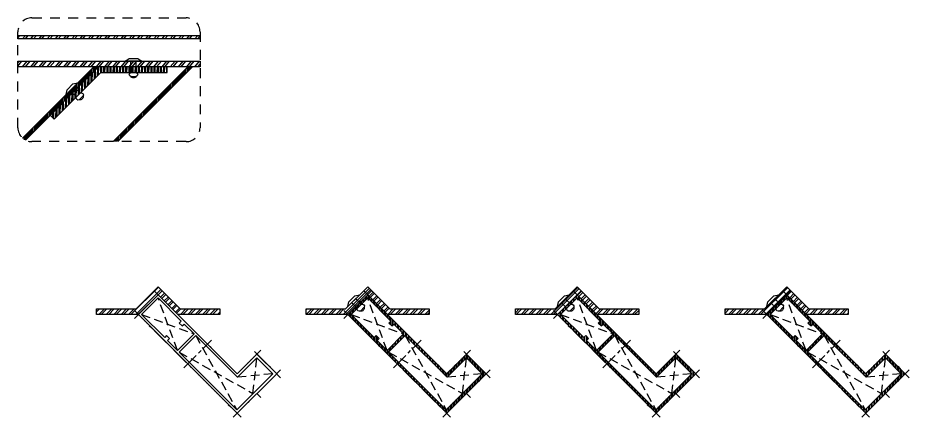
# Model space of a CAD drawing. Header units: millimetres. Extents: x -244126 to 368105, y -173968 to 259060.
# Drawn here: x -10850.9 to -10530.5, y 4914.4 to 5058.9 of the extents above; entities that cross this region are included whole.
import ezdxf
from ezdxf.xclip import XClip

# ---------------------------------------------------------------- set-up
doc = ezdxf.new("R2010")
doc.units = ezdxf.units.MM
doc.header["$MEASUREMENT"] = 0
doc.header["$XCLIPFRAME"] = 0
for name, pattern in [('CENTER', [2, 1.25, -0.25, 0.25, -0.25]), ('HIDDEN', [9.525, 6.35, -3.175]), ('TA_HL_001.00', [6.5, 3.55, -2.95])]:
    doc.linetypes.add(name, pattern=pattern)
for name, color, linetype in [('000 - GRID', 8, 'CENTER'), ('000 - H A T C H', 8, 'Continuous'), ('000 - H I D D E N', 7, 'Continuous'), ('000 - SYMBOL CON', 1, 'Continuous'), ('000 - WIPEOUT', 250, 'Continuous'), ('001 - ASCESSORIES', 1, 'Continuous'), ('A04_TUBE SERIES', 7, 'Continuous')]:
    doc.layers.add(name, color=color, linetype=linetype)

# ---------------------------------------------------------------- blocks, each defined once
blk = doc.blocks.new('*U497')
at = {"layer": 'A04_TUBE SERIES', "color": 0}
blk.add_lwpolyline([(161.97, 144.29), (144.29, 144.29), (126.61, 144.29), (-144.29, -126.61), (-144.29, -144.29), (-144.29, -161.97)], close=True, dxfattribs=at)
blk = doc.blocks.new('A$C55ea6c23')
at = {"layer": '000 - H A T C H', "linetype": 'Continuous'}
h = blk.add_hatch(dxfattribs=at)
h.set_pattern_fill('ANSI32', color=8, scale=3, angle=44)
h.set_pattern_definition([(89, (10823.2438, -5040.1445), (-1.12482866, 0.01963396), []), (89, (10823.6253, -5039.7762), (-1.12482866, 0.01963396), [])])
h.paths.add_polyline_path([(-15.91, -18.74), (0.83, -2), (24.5, -2), (24.5, 0), (0, 0), (-17.33, -17.33)])
at = {"layer": '001 - ASCESSORIES', "color": 3, "linetype": 'Continuous'}
blk.add_lwpolyline([(-15.91, -18.74), (0.83, -2), (24.5, -2), (24.5, 0), (0, 0), (-17.33, -17.33)], close=True, dxfattribs=at)
blk = doc.blocks.new('A$C752c1986')
at = {"layer": '000 - H A T C H'}
h = blk.add_hatch(dxfattribs=at)
h.set_pattern_fill('ANSI32', color=8, scale=5)
h.set_pattern_definition([(45, (5177.6381, -6145.0356), (-1.3258252, 1.3258252), []), (45, (5178.522, -6145.0356), (-1.3258252, 1.3258252), [])])
h.paths.add_polyline_path([(22.07, -7.07), (7.07, -7.07), (0, 0), (-7.07, -7.07), (-22.07, -7.07), (-22.07, -5.07), (-7.9, -5.07), (0, 2.83), (7.9, -5.07), (22.07, -5.07)])
at = {"color": 2}
blk.add_lwpolyline([(22.07, -7.07), (7.07, -7.07), (0, 0), (-7.07, -7.07), (-22.07, -7.07), (-22.07, -5.07), (-7.9, -5.07), (0, 2.83), (7.9, -5.07), (22.07, -5.07)], close=True, dxfattribs=at)
blk = doc.blocks.new('*U1545')
at = {"layer": '001 - ASCESSORIES', "color": 0}
for p, q in [((-0.001, -0.0028), (-0.001, 0)), ((0.001, -0.0028), (0.001, 0))]:
    blk.add_line(p, q, dxfattribs=at)
blk.add_lwpolyline([(-0.0015, 0.001), (0.0015, 0.001), (0.003, 0), (-0.003, 0)], close=True, dxfattribs=at)
blk.add_lwpolyline([(-0.001, -0.0043), (0.001, -0.0043, -0.5), (-0.001, -0.0043, -0.666667), (-0.001, -0.0028), (0.001, -0.0028, -0.666667), (0.001, -0.0043)], format="xyb", dxfattribs=at)
blk = doc.blocks.new('001 - 2050AT')
at = {"layer": '000 - H A T C H'}
h = blk.add_hatch(dxfattribs=at)
h.set_pattern_fill('ANGLE', color=256)
h.set_pattern_definition([(0, (-36922.762, -12998.989), (0, 6.985), [5.08, -1.905]), (90, (-36922.762, -12998.989), (-6.985, 4e-16), [5.08, -1.905])])
h.paths.add_polyline_path([(15, -40), (5, -40), (5, -41), (14, -41), (14, -49), (5, -49), (5, -50), (15, -50)])
h.paths.add_polyline_path([(5, 0), (-5, 0), (-5, -25), (-4.2, -25), (-4.2, -19.8), (4.2, -19.8), (4.2, -25), (5, -25)])
h.paths.add_polyline_path([(4.2, -19), (-4.2, -19), (-4.2, -14), (-3.2, -14), (-3.2, -12.5), (-4.2, -12.5), (-4.2, -0.8), (4.2, -0.8), (4.2, -12.5), (3.2, -12.5), (3.2, -14), (4.2, -14)], flags=16)
at = {"layer": '000 - GRID', "color": 250, "ltscale": 5}
for p, q in [((-7, 0), (7, 0)), ((-5, 2), (-5, -52)), ((5, 2), (5, -52)), ((17, -40), (2.2, -40)), ((15, -38.69), (15, -52)), ((-7, -50), (17, -50))]:
    blk.add_line(p, q, dxfattribs=at)
blk.add_wipeout([(-5, 0), (5, 0), (5, -40), (15, -40), (15, -50), (-5, -50)]).dxf.layer = '000 - WIPEOUT'
at = {"layer": '000 - H A T C H'}
h = blk.add_hatch(dxfattribs=at)
h.set_pattern_fill('ANSI32', color=256, scale=0.1)
h.set_pattern_definition([(45, (-36922.7618, -12998.9889), (-0.67351921, 0.67351921), []), (45, (-36922.3128, -12998.9889), (-0.67351921, 0.67351921), [])])
h.paths.add_polyline_path([(5, 0), (4.2, 0), (-4.2, 0), (-5, 0), (-5, -50), (15, -50), (15, -40), (5, -40)])
h.paths.add_polyline_path([(4.2, -19.8), (4.2, -41), (14, -41), (14, -49), (-4.2, -49), (-4.2, -19.8)], flags=16)
h.paths.add_polyline_path([(-4.2, -19), (-4.2, -14), (-3.2, -14), (-3.2, -12.5), (-4.2, -12.5), (-4.2, -0.8), (4.2, -0.8), (4.2, -12.5), (3.2, -12.5), (3.2, -14), (4.2, -14), (4.2, -19)], flags=16)
at = {"layer": '000 - GRID', "color": 250, "ltscale": 5}
blk.add_line((-7, -25), (7, -25), dxfattribs=at)
at = {"layer": '000 - H I D D E N', "color": 8, "linetype": 'HIDDEN', "ltscale": 0.5}
for p, q in [((-4.2, -0.8), (4.2, -19)), ((-4.2, -19), (4.2, -0.8)), ((14, -49), (4.2, -41))]:
    blk.add_line(p, q, dxfattribs=at)
for points in [[(-4.2, -19.8), (4, -49), (14, -41)], [(4.2, -19.8), (-4.2, -49)]]:
    blk.add_lwpolyline(points, dxfattribs=at)
at = {"layer": 'A04_TUBE SERIES', "color": 0}
blk.add_lwpolyline([(5, 0), (5, -40), (15, -40), (15, -50), (-5, -50), (-5, 0), (-4.2, 0), (4.2, 0), (5, 0), (4.2, 0)], dxfattribs=at)
blk.add_lwpolyline([(4.2, -0.8), (4.2, -12.5), (3.2, -12.5), (3.2, -14), (4.2, -14), (4.2, -19), (-4.2, -19), (-4.2, -14), (-3.2, -14), (-3.2, -12.5), (-4.2, -12.5), (-4.2, -0.8)], close=True, dxfattribs=at)
blk.add_polyline3d([(-4.2, -19.8, 0), (-4.2, -49, 0), (14, -49, 0), (14, -41, 0), (4.2, -41, 0), (4.2, -19.8, 0)], close=True, dxfattribs=at)
at = {"layer": '001 - ASCESSORIES', "color": 1, "xscale": 1000, "yscale": 1000, "zscale": 1000}
blk.add_blockref('*U1545', (0, 2), dxfattribs=at)
blk = doc.blocks.new('*U1546')
at = {"layer": '001 - ASCESSORIES', "color": 0}
for p, q in [((-0.001, -0.0032), (-0.001, 0)), ((0.001, -0.0032), (0.001, 0))]:
    blk.add_line(p, q, dxfattribs=at)
blk.add_lwpolyline([(-0.0015, 0.001), (0.0015, 0.001), (0.003, 0), (-0.003, 0)], close=True, dxfattribs=at)
blk.add_lwpolyline([(-0.001, -0.0047), (0.001, -0.0047, -0.5), (-0.001, -0.0047, -0.666667), (-0.001, -0.0032), (0.001, -0.0032, -0.666667), (0.001, -0.0047)], format="xyb", dxfattribs=at)
blk = doc.blocks.new('*U1547')
at = {"layer": '001 - ASCESSORIES', "color": 0}
for p, q in [((-0.0035, -0.00209), (-0.00071, 0.00071)), ((-0.00209, -0.0035), (0.00071, -0.00071))]:
    blk.add_line(p, q, dxfattribs=at)
blk.add_lwpolyline([(-0.00035, 0.00177), (0.00177, -0.00035), (0.00212, -0.00212), (-0.00212, 0.00212)], close=True, dxfattribs=at)
blk.add_lwpolyline([(-0.00456, -0.00315), (-0.00315, -0.00456, -0.5), (-0.00456, -0.00315, -0.666667), (-0.0035, -0.00209), (-0.00209, -0.0035, -0.666667), (-0.00315, -0.00456)], format="xyb", dxfattribs=at)

msp = doc.modelspace()

# ---------------------------------------------------------------- hatches: boundary and pattern name
at = {"layer": '000 - H A T C H', "linetype": 'Continuous'}
h = msp.add_hatch(dxfattribs=at)
h.set_pattern_fill('ANSI32', color=8, scale=6, angle=5)
h.set_pattern_definition([(50, (0, 10), (-1.7236, 1.44627212), []), (50, (1.0566, 10.0924), (-1.7236, 1.44627212), [])])
h.paths.add_polyline_path([(-10850.91868, 5052.54455), (-10785.70519, 5052.54455), (-10785.70519, 5051.34455), (-10850.91868, 5051.34455)])
h = msp.add_hatch(dxfattribs=at)
h.set_pattern_fill('ANSI32', color=8, scale=6, angle=5)
h.paths.add_polyline_path([(-10850.91868, 5043.34455), (-10785.70519, 5043.34455), (-10785.70519, 5041.34455), (-10850.91868, 5041.34455)])
h = msp.add_hatch(dxfattribs=at)
h.set_pattern_fill('ANSI32', color=8, scale=2, angle=45)
h.set_pattern_definition([(90, (-33.6583, 0), (-0.75, 0), []), (90, (-33.4083, 0.25), (-0.75, 0), [])])
edge = h.paths.add_edge_path()
edge.add_arc((-10845.91868, 5019.56002), 5, 228.1883925, 242.1946728)
edge.add_line((-10848.25102, 5015.13733), (-10822.0438, 5041.34455))
edge.add_line((-10822.0438, 5041.34455), (-10823.74086, 5041.34455))
edge.add_line((-10823.74086, 5041.34455), (-10849.2521, 5015.83331))
h = msp.add_hatch(dxfattribs=at)
h.set_pattern_fill('ANSI32', color=8, scale=2, angle=45)
h.paths.add_polyline_path([(-10816.86711, 5014.56002), (-10815.17005, 5014.56002), (-10788.38552, 5041.34455), (-10790.08258, 5041.34455)])
at = {"layer": '000 - H A T C H'}
h = msp.add_hatch(dxfattribs=at)
h.set_pattern_fill('ANGLE', color=256, angle=45)
h.set_pattern_definition([(45, (-27720.9046, -30343.8704), (-4.9391409, 4.9391409), [5.08, -1.905]), (135, (-27720.9046, -30343.8704), (-4.9391409, -4.9391409), [5.08, -1.905])])
h.paths.add_polyline_path([(-10765.3517, 4938.46038), (-10772.42277, 4931.38931), (-10771.71566, 4930.68221), (-10765.3517, 4937.04617), (-10759.69485, 4931.38931), (-10766.05881, 4925.02535), (-10765.3517, 4924.31825), (-10758.28063, 4931.38931)])
h.paths.add_polyline_path([(-10800.70704, 4959.67359), (-10807.77811, 4952.60252), (-10790.10044, 4934.92485), (-10789.53475, 4935.49053), (-10793.21171, 4939.16749), (-10787.27201, 4945.10719), (-10783.59506, 4941.43023), (-10783.02937, 4941.99592)])
h.paths.add_polyline_path([(-10787.8377, 4945.67287), (-10793.77739, 4939.73317), (-10797.31293, 4943.26871), (-10796.60582, 4943.97582), (-10797.66648, 4945.03648), (-10798.37359, 4944.32937), (-10806.64674, 4952.60252), (-10800.70704, 4958.54222), (-10792.43389, 4950.26907), (-10793.141, 4949.56196), (-10792.08034, 4948.5013), (-10791.37323, 4949.20841)], flags=16)
h = msp.add_hatch(dxfattribs=at)
h.set_pattern_fill('ANSI32', color=256, scale=0.1, angle=45)
h.set_pattern_definition([(90, (-27720.9046, -30343.8704), (-0.9525, 2e-16), []), (90, (-27720.5871, -30343.5529), (-0.9525, 2e-16), [])])
h.paths.add_polyline_path([(-10800.70704, 4959.67359), (-10801.27273, 4959.1079), (-10807.21242, 4953.1682), (-10807.77811, 4952.60252), (-10772.42277, 4917.24718), (-10758.28063, 4931.38931), (-10765.3517, 4938.46038), (-10772.42277, 4931.38931)])
h.paths.add_polyline_path([(-10787.27201, 4945.10719), (-10772.28135, 4930.11652), (-10765.3517, 4937.04617), (-10759.69485, 4931.38931), (-10772.56419, 4918.51997), (-10793.21171, 4939.16749)], flags=16)
h.paths.add_polyline_path([(-10793.77739, 4939.73317), (-10797.31293, 4943.26871), (-10796.60582, 4943.97582), (-10797.66648, 4945.03648), (-10798.37359, 4944.32937), (-10806.64674, 4952.60252), (-10800.70704, 4958.54222), (-10792.43389, 4950.26907), (-10793.141, 4949.56196), (-10792.08034, 4948.5013), (-10791.37323, 4949.20841), (-10787.8377, 4945.67287)], flags=16)

# ---------------------------------------------------------------- linework, layer by layer
at = {"color": 3, "linetype": 'Continuous'}
for points in [[(-10850.91868, 5052.54455), (-10785.70519, 5052.54455), (-10785.70519, 5051.34455), (-10850.91868, 5051.34455)], [(-10850.91868, 5043.34455), (-10785.70519, 5043.34455), (-10785.70519, 5041.34455), (-10850.91868, 5041.34455)]]:
    msp.add_lwpolyline(points, close=True, dxfattribs=at)
for points in [[(-10849.2521, 5015.83331), (-10823.74086, 5041.34455), (-10822.0438, 5041.34455), (-10848.25102, 5015.13733)], [(-10816.86711, 5014.56002), (-10790.08258, 5041.34455), (-10788.38552, 5041.34455), (-10815.17005, 5014.56002)]]:
    msp.add_lwpolyline(points, dxfattribs=at)
at = {"layer": '000 - GRID', "color": 250, "ltscale": 5}
for p, q in [((-10809.19232, 4951.1883), (-10799.29283, 4961.0878)), ((-10802.12125, 4961.0878), (-10763.93749, 4922.90403)), ((-10809.19232, 4954.01673), (-10771.00855, 4915.83297)), ((-10763.93749, 4939.8746), (-10774.40267, 4929.40942)), ((-10766.2768, 4939.38548), (-10756.86642, 4929.9751)), ((-10773.83698, 4915.83297), (-10756.86642, 4932.80353))]:
    msp.add_line(p, q, dxfattribs=at)
at = {"layer": '000 - SYMBOL CON', "color": 2, "linetype": 'TA_HL_001.00'}
msp.add_lwpolyline([(-10845.91868, 5058.90313), (-10790.70519, 5058.90313, -0.414213562), (-10785.70519, 5053.90313), (-10785.70519, 5019.56002, -0.414213562), (-10790.70519, 5014.56002), (-10845.91868, 5014.56002, -0.414213562), (-10850.91868, 5019.56002), (-10850.91868, 5053.90313, -0.414213562)], format="xyb", close=True, dxfattribs=at)

# ---------------------------------------------------------------- block references
at = {"color": 3, "linetype": 'Continuous'}
msp.add_blockref('A$C55ea6c23', (-10822.0438, 5041.34455), dxfattribs=at)
at = {"layer": '001 - ASCESSORIES', "color": 2, "xscale": 1000, "yscale": 1000, "zscale": 1000, "rotation": 44.99999999999999}
for name, p in [('*U1547', (-10809.53766, 5043.34455)), ('*U1546', (-10831.55543, 5033.52998))]:
    msp.add_blockref(name, p, dxfattribs=at)
at = {"layer": 'A04_TUBE SERIES', "color": 3}
ref = msp.add_blockref('*U497', (-10950.35251, 4897.05523), dxfattribs=at)
XClip(ref).set_block_clipping_path([(104.4338320229, 161.8479019211), (159.6473247014, 161.8479019211), (164.6473247014, 156.8479019211), (164.6473247014, 122.5047888985), (159.6473247014, 117.5047888985), (104.4338320229, 117.5047888985), (99.4338320229, 122.5047888985), (99.4338320229, 156.8479019211)])
at = {"layer": 'A04_TUBE SERIES', "color": 0, "rotation": 44.99999999999999}
for p in [(-10729.24257, 4956.13805), (-10654.24257, 4956.13805), (-10579.24257, 4956.13805)]:
    msp.add_blockref('001 - 2050AT', p, dxfattribs=at)

# ---------------------------------------------------------------- next in the draw order: block references
at = {"color": 3}
for p in [(-10725.70704, 4959.67359), (-10650.70704, 4959.67359), (-10575.70704, 4959.67359)]:
    msp.add_blockref('A$C752c1986', p, dxfattribs=at)

# ---------------------------------------------------------------- next in the draw order: wipeouts: each hides what was drawn before it
msp.add_wipeout([(-10807.77811, 4952.60252), (-10800.70704, 4959.67359), (-10772.42277, 4931.38931), (-10765.3517, 4938.46038), (-10758.28063, 4931.38931), (-10772.42277, 4917.24718)]).dxf.layer = '000 - WIPEOUT'

# ---------------------------------------------------------------- next in the draw order: linework, layer by layer
at = {"layer": '000 - GRID', "color": 250, "ltscale": 5}
msp.add_line((-10791.51465, 4933.51064), (-10781.61516, 4943.41013), dxfattribs=at)
at = {"layer": '000 - H I D D E N', "color": 8, "linetype": 'HIDDEN', "ltscale": 0.5}
for p, q in [((-10793.77739, 4939.73317), (-10800.70704, 4958.54222)), ((-10806.64674, 4952.60252), (-10787.8377, 4945.67287)), ((-10759.69485, 4931.38931), (-10772.28135, 4930.11652))]:
    msp.add_line(p, q, dxfattribs=at)
for points in [[(-10787.27201, 4945.10719), (-10772.56419, 4918.51997)], [(-10793.21171, 4939.16749), (-10766.76591, 4924.31825), (-10765.3517, 4937.04617)]]:
    msp.add_lwpolyline(points, dxfattribs=at)
at = {"layer": 'A04_TUBE SERIES', "color": 0}
msp.add_lwpolyline([(-10800.70704, 4959.67359), (-10772.42277, 4931.38931), (-10765.3517, 4938.46038), (-10758.28063, 4931.38931), (-10772.42277, 4917.24718), (-10807.77811, 4952.60252), (-10807.21242, 4953.1682), (-10801.27273, 4959.1079), (-10800.70704, 4959.67359), (-10801.27273, 4959.1079)], dxfattribs=at)
msp.add_lwpolyline([(-10800.70704, 4958.54222), (-10792.43389, 4950.26907), (-10793.141, 4949.56196), (-10792.08034, 4948.5013), (-10791.37323, 4949.20841), (-10787.8377, 4945.67287), (-10793.77739, 4939.73317), (-10797.31293, 4943.26871), (-10796.60582, 4943.97582), (-10797.66648, 4945.03648), (-10798.37359, 4944.32937), (-10806.64674, 4952.60252)], close=True, dxfattribs=at)
msp.add_polyline3d([(-10793.21171, 4939.16749, 0), (-10772.56419, 4918.51997, 0), (-10759.69485, 4931.38931, 0), (-10765.3517, 4937.04617, 0), (-10772.28135, 4930.11652, 0), (-10787.27201, 4945.10719, 0)], close=True, dxfattribs=at)

# ---------------------------------------------------------------- next in the draw order: block references
at = {"color": 3}
msp.add_blockref('A$C752c1986', (-10800.70704, 4959.67359), dxfattribs=at)

doc.saveas('drawing.dxf')
